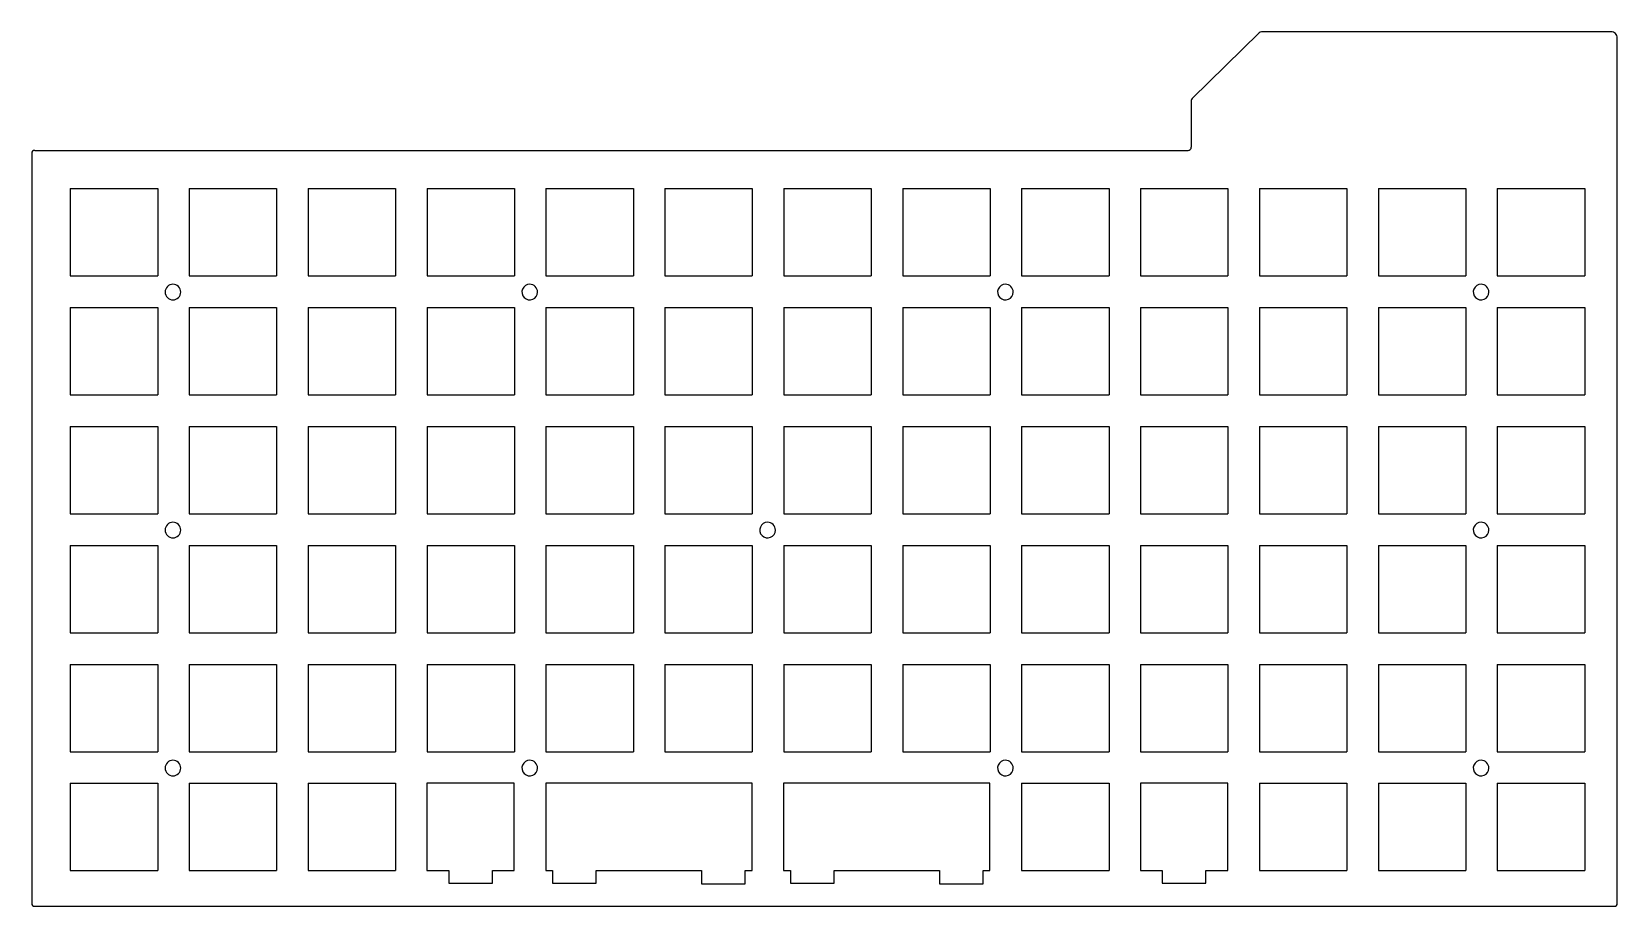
# Model space of a CAD drawing. Extents: x 28 to 282, y 419 to 559.
import ezdxf

# ---------------------------------------------------------------- set-up
doc = ezdxf.new("R2010")
doc.units = 0
for name, color, linetype in [('1u+7u+2u', 7, 'CONTINUOUS'), ('base', 7, 'CONTINUOUS'), ('switches', 7, 'CONTINUOUS')]:
    doc.layers.add(name, color=color, linetype=linetype)

msp = doc.modelspace()

# ---------------------------------------------------------------- linework, layer by layer
at = {"layer": '1u+7u+2u', "color": 7}
for points in [[(91.266263, 438.62551), (91.266263, 424.62533), (94.765274, 424.62533), (94.765274, 422.62442), (101.76536, 422.62442), (101.76536, 424.62533), (105.26644, 424.62533), (105.26644, 438.62551)], [(135.2796, 424.62533), (135.2796, 422.52985), (142.27917, 422.52985), (142.27917, 424.62533), (143.36437, 424.62533), (143.36437, 438.62551), (110.31523, 438.62551), (110.31523, 424.62533), (111.40353, 424.62533), (111.40353, 422.62442), (118.40311, 422.62442), (118.40311, 424.62533)], [(173.38046, 424.62533), (173.38046, 422.52985), (180.38003, 422.52985), (180.38003, 424.62533), (181.46523, 424.62533), (181.46523, 438.62551), (148.41609, 438.62551), (148.41609, 424.62533), (149.50439, 424.62533), (149.50439, 422.62442), (156.50397, 422.62442), (156.50397, 424.62533)], [(205.56622, 438.62661), (205.56622, 424.62643), (209.06523, 424.62643), (209.06523, 422.62552), (216.06532, 422.62552), (216.06532, 424.62643), (219.5664, 424.62643), (219.5664, 438.62661)]]:
    msp.add_lwpolyline(points, close=True, dxfattribs=at)
for points in [[(186.5545, 438.62646), (200.55466, 438.62646)], [(186.5545, 438.62646), (186.5545, 424.62471)], [(200.55466, 438.62646), (200.55466, 424.62471)], [(186.5545, 424.62471), (200.55466, 424.62471)]]:
    msp.add_lwpolyline(points, dxfattribs=at)
at = {"layer": 'base', "color": 7}
for points in [[(280.97075, 558.92323), (224.96883, 558.92323)], [(213.86903, 548.22221), (224.59291, 558.75305)], [(281.96897, 419.42389), (281.96897, 557.92247)], [(213.72933, 547.92249), (213.71913, 540.42441)], [(27.968969, 539.42365), (27.968969, 419.42389)], [(28.469349, 539.92403), (213.21879, 539.92403)], [(28.469349, 418.92351), (281.47113, 418.92351)]]:
    msp.add_lwpolyline(points, dxfattribs=at)
msp.add_lwpolyline([(213.57471, 540.068387)], close=True, dxfattribs=at)
for points in [[(224.97111, 558.921986), (224.82697, 558.921933), (224.68986, 558.859706), (224.59494, 558.751224)], [(281.67835, 558.629357), (281.49065, 558.81692), (281.2361, 558.922171), (280.97075, 558.921986)], [(281.97151, 557.921967), (281.97151, 558.187318), (281.86604, 558.441794), (281.67835, 558.629357)], [(213.86903, 548.22221), (213.77983, 548.14802), (213.73059, 548.037795), (213.7306, 547.921802)], [(28.469349, 539.92403), (28.193257, 539.923977), (27.968969, 539.699743), (27.968969, 539.42365)], [(213.21879, 539.92403), (213.35142, 539.924004), (213.48091, 539.97462), (213.57471, 540.068387)], [(213.57471, 540.068387), (213.66851, 540.162157), (213.71913, 540.291774), (213.71913, 540.42441)], [(50.596353, 518.496953), (49.905997, 518.496953), (49.346353, 517.937319), (49.346353, 517.246955)], [(51.480236, 518.130835), (51.245816, 518.365256), (50.927873, 518.496953), (50.596353, 518.496953)], [(107.74635, 518.496953), (107.240775, 518.496953), (106.78498, 518.192404), (106.591505, 517.725308)], [(108.630235, 518.130835), (108.395815, 518.365256), (108.07787, 518.496953), (107.74635, 518.496953)], [(183.94635, 518.496953), (183.440775, 518.496953), (182.98498, 518.192404), (182.7915, 517.725308)], [(184.830235, 518.130835), (184.595815, 518.365256), (184.27787, 518.496953), (183.94635, 518.496953)], [(260.145645, 518.496953), (259.640065, 518.496953), (259.184265, 518.192404), (258.99079, 517.725308)], [(261.39564, 517.246955), (261.39564, 517.937319), (260.835995, 518.496953), (260.145645, 518.496953)], [(49.346353, 517.246955), (49.346353, 516.556605), (49.905997, 515.996958), (50.596353, 515.996958)], [(50.596353, 515.996958), (51.286709, 515.996958), (51.846353, 516.556605), (51.846353, 517.246955)], [(51.846353, 517.246955), (51.846353, 517.578478), (51.714657, 517.896414), (51.480236, 518.130835)], [(106.591505, 517.725308), (106.398025, 517.258213), (106.50497, 516.720567), (106.86247, 516.363075)], [(106.86247, 516.363075), (107.219965, 516.00557), (107.757615, 515.898625), (108.224705, 516.092102)], [(108.224705, 516.092102), (108.6918, 516.285579), (108.99635, 516.741376), (108.99635, 517.246955)], [(108.99635, 517.246955), (108.99635, 517.578478), (108.864655, 517.896414), (108.630235, 518.130835)], [(182.7915, 517.725308), (182.598025, 517.258213), (182.70497, 516.720567), (183.06247, 516.363075)], [(183.06247, 516.363075), (183.419965, 516.00557), (183.957615, 515.898625), (184.424705, 516.092102)], [(184.424705, 516.092102), (184.8918, 516.285579), (185.19635, 516.741376), (185.19635, 517.246955)], [(185.19635, 517.246955), (185.19635, 517.578478), (185.064655, 517.896414), (184.830235, 518.130835)], [(258.99079, 517.725308), (258.797315, 517.258213), (258.90426, 516.720567), (259.261765, 516.363075)], [(259.261765, 516.363075), (259.619255, 516.00557), (260.1569, 515.898625), (260.623995, 516.092102)], [(260.623995, 516.092102), (261.09109, 516.285579), (261.39564, 516.741376), (261.39564, 517.246955)], [(50.596353, 480.396955), (49.905997, 480.396955), (49.346353, 479.83732), (49.346353, 479.146955)], [(51.480236, 480.030835), (51.245816, 480.265255), (50.927873, 480.396955), (50.596353, 480.396955)], [(145.84635, 480.396955), (145.340775, 480.396955), (144.88498, 480.092405), (144.691505, 479.62531)], [(146.730235, 480.030835), (146.495815, 480.265255), (146.17787, 480.396955), (145.84635, 480.396955)], [(260.14515, 480.396455), (259.639575, 480.396455), (259.18378, 480.091905), (258.990305, 479.62481)], [(261.029035, 480.030335), (260.794615, 480.264755), (260.47667, 480.396455), (260.14515, 480.396455)], [(49.346353, 479.146955), (49.346353, 478.456605), (49.905997, 477.89696), (50.596353, 477.89696)], [(50.596353, 477.89696), (51.286709, 477.89696), (51.846353, 478.456605), (51.846353, 479.146955)], [(51.846353, 479.146955), (51.846353, 479.47848), (51.714657, 479.796415), (51.480236, 480.030835)], [(144.691505, 479.62531), (144.498025, 479.158215), (144.60497, 478.620565), (144.96247, 478.263075)], [(144.96247, 478.263075), (145.319965, 477.90557), (145.857615, 477.798625), (146.324705, 477.9921)], [(146.324705, 477.9921), (146.7918, 478.18558), (147.09635, 478.641375), (147.09635, 479.146955)], [(147.09635, 479.146955), (147.09635, 479.47848), (146.964655, 479.796415), (146.730235, 480.030835)], [(258.990305, 479.62481), (258.796825, 479.157715), (258.90377, 478.620065), (259.26127, 478.262575)], [(259.26127, 478.262575), (259.618765, 477.90507), (260.156415, 477.798125), (260.623505, 477.9916)], [(260.623505, 477.9916), (261.0906, 478.18508), (261.39515, 478.640875), (261.39515, 479.146455)], [(261.39515, 479.146455), (261.39515, 479.47798), (261.263455, 479.795915), (261.029035, 480.030335)], [(50.596353, 442.296955), (49.905997, 442.296955), (49.346353, 441.73732), (49.346353, 441.046955)], [(51.480236, 441.930835), (51.245816, 442.165255), (50.927873, 442.296955), (50.596353, 442.296955)], [(107.74635, 442.296955), (107.240775, 442.296955), (106.78498, 441.992405), (106.591505, 441.52531)], [(108.630235, 441.930835), (108.395815, 442.165255), (108.07787, 442.296955), (107.74635, 442.296955)], [(183.94635, 442.296955), (183.440775, 442.296955), (182.98498, 441.992405), (182.7915, 441.52531)], [(184.830235, 441.930835), (184.595815, 442.165255), (184.27787, 442.296955), (183.94635, 442.296955)], [(260.145645, 442.296955), (259.640065, 442.296955), (259.184265, 441.992405), (258.99079, 441.52531)], [(261.39564, 441.046955), (261.39564, 441.73732), (260.835995, 442.296955), (260.145645, 442.296955)], [(49.346353, 441.046955), (49.346353, 440.356605), (49.905997, 439.79696), (50.596353, 439.79696)], [(50.596353, 439.79696), (51.286709, 439.79696), (51.846353, 440.356605), (51.846353, 441.046955)], [(51.846353, 441.046955), (51.846353, 441.37848), (51.714657, 441.696415), (51.480236, 441.930835)], [(106.591505, 441.52531), (106.398025, 441.058215), (106.50497, 440.520565), (106.86247, 440.163075)], [(106.86247, 440.163075), (107.219965, 439.80557), (107.757615, 439.698625), (108.224705, 439.8921)], [(108.224705, 439.8921), (108.6918, 440.08558), (108.99635, 440.541375), (108.99635, 441.046955)], [(108.99635, 441.046955), (108.99635, 441.37848), (108.864655, 441.696415), (108.630235, 441.930835)], [(182.7915, 441.52531), (182.598025, 441.058215), (182.70497, 440.520565), (183.06247, 440.163075)], [(183.06247, 440.163075), (183.419965, 439.80557), (183.957615, 439.698625), (184.424705, 439.8921)], [(184.424705, 439.8921), (184.8918, 440.08558), (185.19635, 440.541375), (185.19635, 441.046955)], [(185.19635, 441.046955), (185.19635, 441.37848), (185.064655, 441.696415), (184.830235, 441.930835)], [(258.99079, 441.52531), (258.797315, 441.058215), (258.90426, 440.520565), (259.261765, 440.163075)], [(259.261765, 440.163075), (259.619255, 439.80557), (260.1569, 439.698625), (260.623995, 439.8921)], [(260.623995, 439.8921), (261.09109, 440.08558), (261.39564, 440.541375), (261.39564, 441.046955)], [(27.971255, 419.42185), (27.971324, 419.14581), (28.195085, 418.92206), (28.471127, 418.922)], [(281.82487, 419.06827), (281.91877, 419.16197), (281.97148, 419.28922), (281.97151, 419.42185)], [(281.47113, 418.922), (281.60379, 418.9219), (281.73103, 418.9745), (281.82487, 419.06827)]]:
    msp.add_open_spline(points, degree=3, dxfattribs=at)
at = {"layer": 'switches', "color": 7}
for points in [[(34.154292, 533.83671), (48.154293, 533.83671)], [(34.154292, 533.83671), (34.154292, 519.83496)], [(48.154293, 533.83671), (48.154293, 519.83496)], [(53.204289, 533.83671), (67.204372, 533.83671)], [(53.204289, 533.83671), (53.204289, 519.83496)], [(67.204372, 533.83671), (67.204372, 519.83496)], [(72.254209, 533.83671), (86.254371, 533.83671)], [(72.254209, 533.83671), (72.254209, 519.83496)], [(86.254371, 533.83671), (86.254371, 519.83496)], [(91.304209, 533.83671), (105.30437, 533.83671)], [(91.304209, 533.83671), (91.304209, 519.83496)], [(105.30437, 533.83671), (105.30437, 519.83496)], [(110.35421, 533.83671), (124.35437, 533.83671)], [(110.35421, 533.83671), (110.35421, 519.83496)], [(124.35437, 533.83671), (124.35437, 519.83496)], [(129.40421, 533.83671), (143.40437, 533.83671)], [(129.40421, 533.83671), (129.40421, 519.83496)], [(143.40437, 533.83671), (143.40437, 519.83496)], [(148.45421, 533.83671), (162.45437, 533.83671)], [(148.45421, 533.83671), (148.45421, 519.83496)], [(162.45437, 533.83671), (162.45437, 519.83496)], [(167.50421, 533.83671), (181.50437, 533.83671)], [(167.50421, 533.83671), (167.50421, 519.83496)], [(181.50437, 533.83671), (181.50437, 519.83496)], [(186.55421, 533.83671), (200.55437, 533.83671)], [(186.55421, 533.83671), (186.55421, 519.83496)], [(200.55437, 533.83671), (200.55437, 519.83496)], [(205.60421, 533.83671), (219.60437, 533.83671)], [(205.60421, 533.83671), (205.60421, 519.83496)], [(219.60437, 533.83671), (219.60437, 519.83496)], [(224.65421, 533.83671), (238.65437, 533.83671)], [(224.65421, 533.83671), (224.65421, 519.83496)], [(238.65437, 533.83671), (238.65437, 519.83496)], [(243.70421, 533.83671), (257.70437, 533.83671)], [(243.70421, 533.83671), (243.70421, 519.83496)], [(257.70437, 533.83671), (257.70437, 519.83496)], [(262.75421, 533.83671), (276.75437, 533.83671)], [(262.75421, 533.83671), (262.75421, 519.83496)], [(276.75437, 533.83671), (276.75437, 519.83496)], [(34.154292, 519.83496), (48.154293, 519.83496)], [(53.204289, 519.83496), (67.204372, 519.83496)], [(72.254209, 519.83496), (86.254371, 519.83496)], [(91.304209, 519.83496), (105.30437, 519.83496)], [(110.35421, 519.83496), (124.35437, 519.83496)], [(129.40421, 519.83496), (143.40437, 519.83496)], [(148.45421, 519.83496), (162.45437, 519.83496)], [(167.50421, 519.83496), (181.50437, 519.83496)], [(186.55421, 519.83496), (200.55437, 519.83496)], [(205.60421, 519.83496), (219.60437, 519.83496)], [(224.65421, 519.83496), (238.65437, 519.83496)], [(243.70421, 519.83496), (257.70437, 519.83496)], [(262.75421, 519.83496), (276.75437, 519.83496)], [(34.154292, 514.78671), (48.154293, 514.78671)], [(34.154292, 514.78671), (34.154292, 500.78496)], [(48.154293, 514.78671), (48.154293, 500.78496)], [(53.204289, 514.78671), (67.204372, 514.78671)], [(53.204289, 514.78671), (53.204289, 500.78496)], [(67.204372, 514.78671), (67.204372, 500.78496)], [(72.254209, 514.78671), (86.254371, 514.78671)], [(72.254209, 514.78671), (72.254209, 500.78496)], [(86.254371, 514.78671), (86.254371, 500.78496)], [(91.304209, 514.78671), (105.30437, 514.78671)], [(91.304209, 514.78671), (91.304209, 500.78496)], [(105.30437, 514.78671), (105.30437, 500.78496)], [(110.35421, 514.78671), (124.35437, 514.78671)], [(110.35421, 514.78671), (110.35421, 500.78496)], [(124.35437, 514.78671), (124.35437, 500.78496)], [(129.40421, 514.78671), (143.40437, 514.78671)], [(129.40421, 514.78671), (129.40421, 500.78496)], [(143.40437, 514.78671), (143.40437, 500.78496)], [(148.45421, 514.78671), (162.45437, 514.78671)], [(148.45421, 514.78671), (148.45421, 500.78496)], [(162.45437, 514.78671), (162.45437, 500.78496)], [(167.50421, 514.78671), (181.50437, 514.78671)], [(167.50421, 514.78671), (167.50421, 500.78496)], [(181.50437, 514.78671), (181.50437, 500.78496)], [(186.55421, 514.78671), (200.55437, 514.78671)], [(186.55421, 514.78671), (186.55421, 500.78496)], [(200.55437, 514.78671), (200.55437, 500.78496)], [(205.60421, 514.78671), (219.60437, 514.78671)], [(205.60421, 514.78671), (205.60421, 500.78496)], [(219.60437, 514.78671), (219.60437, 500.78496)], [(224.65421, 514.78671), (238.65437, 514.78671)], [(224.65421, 514.78671), (224.65421, 500.78496)], [(238.65437, 514.78671), (238.65437, 500.78496)], [(243.70421, 514.78671), (257.70437, 514.78671)], [(243.70421, 514.78671), (243.70421, 500.78496)], [(257.70437, 514.78671), (257.70437, 500.78496)], [(262.75421, 514.78671), (276.75437, 514.78671)], [(262.75421, 514.78671), (262.75421, 500.78496)], [(276.75437, 514.78671), (276.75437, 500.78496)], [(34.154292, 500.78496), (48.154293, 500.78496)], [(53.204289, 500.78496), (67.204372, 500.78496)], [(72.254209, 500.78496), (86.254371, 500.78496)], [(91.304209, 500.78496), (105.30437, 500.78496)], [(110.35421, 500.78496), (124.35437, 500.78496)], [(129.40421, 500.78496), (143.40437, 500.78496)], [(148.45421, 500.78496), (162.45437, 500.78496)], [(167.50421, 500.78496), (181.50437, 500.78496)], [(186.55421, 500.78496), (200.55437, 500.78496)], [(205.60421, 500.78496), (219.60437, 500.78496)], [(224.65421, 500.78496), (238.65437, 500.78496)], [(243.70421, 500.78496), (257.70437, 500.78496)], [(262.75421, 500.78496), (276.75437, 500.78496)], [(34.154292, 495.73671), (48.154293, 495.73671)], [(34.154292, 495.73671), (34.154292, 481.73496)], [(48.154293, 495.73671), (48.154293, 481.73496)], [(53.204289, 495.73671), (67.204372, 495.73671)], [(53.204289, 495.73671), (53.204289, 481.73496)], [(67.204372, 495.73671), (67.204372, 481.73496)], [(72.254209, 495.73671), (86.254371, 495.73671)], [(72.254209, 495.73671), (72.254209, 481.73496)], [(86.254371, 495.73671), (86.254371, 481.73496)], [(91.304209, 495.73671), (105.30437, 495.73671)], [(91.304209, 495.73671), (91.304209, 481.73496)], [(105.30437, 495.73671), (105.30437, 481.73496)], [(110.35421, 495.73671), (124.35437, 495.73671)], [(110.35421, 495.73671), (110.35421, 481.73496)], [(124.35437, 495.73671), (124.35437, 481.73496)], [(129.40421, 495.73671), (143.40437, 495.73671)], [(129.40421, 495.73671), (129.40421, 481.73496)], [(143.40437, 495.73671), (143.40437, 481.73496)], [(148.45421, 495.73671), (162.45437, 495.73671)], [(148.45421, 495.73671), (148.45421, 481.73496)], [(162.45437, 495.73671), (162.45437, 481.73496)], [(167.50421, 495.73671), (181.50437, 495.73671)], [(167.50421, 495.73671), (167.50421, 481.73496)], [(181.50437, 495.73671), (181.50437, 481.73496)], [(186.55421, 495.73671), (200.55437, 495.73671)], [(186.55421, 495.73671), (186.55421, 481.73496)], [(200.55437, 495.73671), (200.55437, 481.73496)], [(205.60421, 495.73671), (219.60437, 495.73671)], [(205.60421, 495.73671), (205.60421, 481.73496)], [(219.60437, 495.73671), (219.60437, 481.73496)], [(224.65421, 495.73671), (238.65437, 495.73671)], [(224.65421, 495.73671), (224.65421, 481.73496)], [(238.65437, 495.73671), (238.65437, 481.73496)], [(243.70421, 495.73671), (257.70437, 495.73671)], [(243.70421, 495.73671), (243.70421, 481.73496)], [(257.70437, 495.73671), (257.70437, 481.73496)], [(262.75421, 495.73671), (276.75437, 495.73671)], [(262.75421, 495.73671), (262.75421, 481.73496)], [(276.75437, 495.73671), (276.75437, 481.73496)], [(34.154292, 481.73496), (48.154293, 481.73496)], [(53.204289, 481.73496), (67.204372, 481.73496)], [(72.254209, 481.73496), (86.254371, 481.73496)], [(91.304209, 481.73496), (105.30437, 481.73496)], [(110.35421, 481.73496), (124.35437, 481.73496)], [(129.40421, 481.73496), (143.40437, 481.73496)], [(148.45421, 481.73496), (162.45437, 481.73496)], [(167.50421, 481.73496), (181.50437, 481.73496)], [(186.55421, 481.73496), (200.55437, 481.73496)], [(205.60421, 481.73496), (219.60437, 481.73496)], [(224.65421, 481.73496), (238.65437, 481.73496)], [(243.70421, 481.73496), (257.70437, 481.73496)], [(262.75421, 481.73496), (276.75437, 481.73496)], [(34.154292, 476.68671), (48.154293, 476.68671)], [(34.154292, 476.68671), (34.154292, 462.68496)], [(48.154293, 476.68671), (48.154293, 462.68496)], [(53.204289, 476.68671), (67.204372, 476.68671)], [(53.204289, 476.68671), (53.204289, 462.68496)], [(67.204372, 476.68671), (67.204372, 462.68496)], [(72.254209, 476.68671), (86.254371, 476.68671)], [(72.254209, 476.68671), (72.254209, 462.68496)], [(86.254371, 476.68671), (86.254371, 462.68496)], [(91.304209, 476.68671), (105.30437, 476.68671)], [(91.304209, 476.68671), (91.304209, 462.68496)], [(105.30437, 476.68671), (105.30437, 462.68496)], [(110.35421, 476.68671), (124.35437, 476.68671)], [(110.35421, 476.68671), (110.35421, 462.68496)], [(124.35437, 476.68671), (124.35437, 462.68496)], [(129.40421, 476.68671), (143.40437, 476.68671)], [(129.40421, 476.68671), (129.40421, 462.68496)], [(143.40437, 476.68671), (143.40437, 462.68496)], [(148.45421, 476.68671), (162.45437, 476.68671)], [(148.45421, 476.68671), (148.45421, 462.68496)], [(162.45437, 476.68671), (162.45437, 462.68496)], [(167.50421, 476.68671), (181.50437, 476.68671)], [(167.50421, 476.68671), (167.50421, 462.68496)], [(181.50437, 476.68671), (181.50437, 462.68496)], [(186.55421, 476.68671), (200.55437, 476.68671)], [(186.55421, 476.68671), (186.55421, 462.68496)], [(200.55437, 476.68671), (200.55437, 462.68496)], [(205.60421, 476.68671), (219.60437, 476.68671)], [(205.60421, 476.68671), (205.60421, 462.68496)], [(219.60437, 476.68671), (219.60437, 462.68496)], [(224.65421, 476.68671), (238.65437, 476.68671)], [(224.65421, 476.68671), (224.65421, 462.68496)], [(238.65437, 476.68671), (238.65437, 462.68496)], [(243.70421, 476.68671), (257.70437, 476.68671)], [(243.70421, 476.68671), (243.70421, 462.68496)], [(257.70437, 476.68671), (257.70437, 462.68496)], [(262.75421, 476.68671), (276.75437, 476.68671)], [(262.75421, 476.68671), (262.75421, 462.68496)], [(276.75437, 476.68671), (276.75437, 462.68496)], [(34.154292, 462.68496), (48.154293, 462.68496)], [(53.204289, 462.68496), (67.204372, 462.68496)], [(72.254209, 462.68496), (86.254371, 462.68496)], [(91.304209, 462.68496), (105.30437, 462.68496)], [(110.35421, 462.68496), (124.35437, 462.68496)], [(129.40421, 462.68496), (143.40437, 462.68496)], [(148.45421, 462.68496), (162.45437, 462.68496)], [(167.50421, 462.68496), (181.50437, 462.68496)], [(186.55421, 462.68496), (200.55437, 462.68496)], [(205.60421, 462.68496), (219.60437, 462.68496)], [(224.65421, 462.68496), (238.65437, 462.68496)], [(243.70421, 462.68496), (257.70437, 462.68496)], [(262.75421, 462.68496), (276.75437, 462.68496)], [(34.154292, 457.63671), (48.154293, 457.63671)], [(34.154292, 457.63671), (34.154292, 443.63496)], [(48.154293, 457.63671), (48.154293, 443.63496)], [(53.204289, 457.63671), (67.204372, 457.63671)], [(53.204289, 457.63671), (53.204289, 443.63496)], [(67.204372, 457.63671), (67.204372, 443.63496)], [(72.254209, 457.63671), (86.254371, 457.63671)], [(72.254209, 457.63671), (72.254209, 443.63496)], [(86.254371, 457.63671), (86.254371, 443.63496)], [(91.304209, 457.63671), (105.30437, 457.63671)], [(91.304209, 457.63671), (91.304209, 443.63496)], [(105.30437, 457.63671), (105.30437, 443.63496)], [(110.35421, 457.63671), (124.35437, 457.63671)], [(110.35421, 457.63671), (110.35421, 443.63496)], [(124.35437, 457.63671), (124.35437, 443.63496)], [(129.40421, 457.63671), (143.40437, 457.63671)], [(129.40421, 457.63671), (129.40421, 443.63496)], [(143.40437, 457.63671), (143.40437, 443.63496)], [(148.45421, 457.63671), (162.45437, 457.63671)], [(148.45421, 457.63671), (148.45421, 443.63496)], [(162.45437, 457.63671), (162.45437, 443.63496)], [(167.50421, 457.63671), (181.50437, 457.63671)], [(167.50421, 457.63671), (167.50421, 443.63496)], [(181.50437, 457.63671), (181.50437, 443.63496)], [(186.55421, 457.63671), (200.55437, 457.63671)], [(186.55421, 457.63671), (186.55421, 443.63496)], [(200.55437, 457.63671), (200.55437, 443.63496)], [(205.60421, 457.63671), (219.60437, 457.63671)], [(205.60421, 457.63671), (205.60421, 443.63496)], [(219.60437, 457.63671), (219.60437, 443.63496)], [(224.65421, 457.63671), (238.65437, 457.63671)], [(224.65421, 457.63671), (224.65421, 443.63496)], [(238.65437, 457.63671), (238.65437, 443.63496)], [(243.70421, 457.63671), (257.70437, 457.63671)], [(243.70421, 457.63671), (243.70421, 443.63496)], [(257.70437, 457.63671), (257.70437, 443.63496)], [(262.75421, 457.63671), (276.75437, 457.63671)], [(262.75421, 457.63671), (262.75421, 443.63496)], [(276.75437, 457.63671), (276.75437, 443.63496)], [(34.154292, 443.63496), (48.154293, 443.63496)], [(53.204289, 443.63496), (67.204372, 443.63496)], [(72.254209, 443.63496), (86.254371, 443.63496)], [(91.304209, 443.63496), (105.30437, 443.63496)], [(110.35421, 443.63496), (124.35437, 443.63496)], [(129.40421, 443.63496), (143.40437, 443.63496)], [(148.45421, 443.63496), (162.45437, 443.63496)], [(167.50421, 443.63496), (181.50437, 443.63496)], [(186.55421, 443.63496), (200.55437, 443.63496)], [(205.60421, 443.63496), (219.60437, 443.63496)], [(224.65421, 443.63496), (238.65437, 443.63496)], [(243.70421, 443.63496), (257.70437, 443.63496)], [(262.75421, 443.63496), (276.75437, 443.63496)], [(34.1545, 438.6255), (48.154501, 438.6255)], [(34.1545, 438.6255), (34.1545, 424.62375)], [(48.154501, 438.6255), (48.154501, 424.62375)], [(53.204497, 438.6255), (67.20458, 438.6255)], [(53.204497, 438.6255), (53.204497, 424.62375)], [(67.20458, 438.6255), (67.20458, 424.62375)], [(72.254417, 438.6255), (86.254579, 438.6255)], [(72.254417, 438.6255), (72.254417, 424.62375)], [(86.254579, 438.6255), (86.254579, 424.62375)], [(224.6545, 438.6255), (238.6545, 438.6255)], [(224.6545, 438.6255), (224.6545, 424.62375)], [(238.6545, 438.6255), (238.6545, 424.62375)], [(243.7045, 438.6255), (257.70458, 438.6255)], [(243.7045, 438.6255), (243.7045, 424.62375)], [(257.70458, 438.6255), (257.70458, 424.62375)], [(262.75442, 438.6255), (276.75458, 438.6255)], [(262.75442, 438.6255), (262.75442, 424.62375)], [(276.75458, 438.6255), (276.75458, 424.62375)], [(34.1545, 424.62375), (48.154501, 424.62375)], [(53.204497, 424.62375), (67.20458, 424.62375)], [(72.254417, 424.62375), (86.254579, 424.62375)], [(224.6545, 424.62375), (238.6545, 424.62375)], [(243.7045, 424.62375), (257.70458, 424.62375)], [(262.75442, 424.62375), (276.75458, 424.62375)]]:
    msp.add_lwpolyline(points, dxfattribs=at)

doc.saveas('drawing.dxf')
